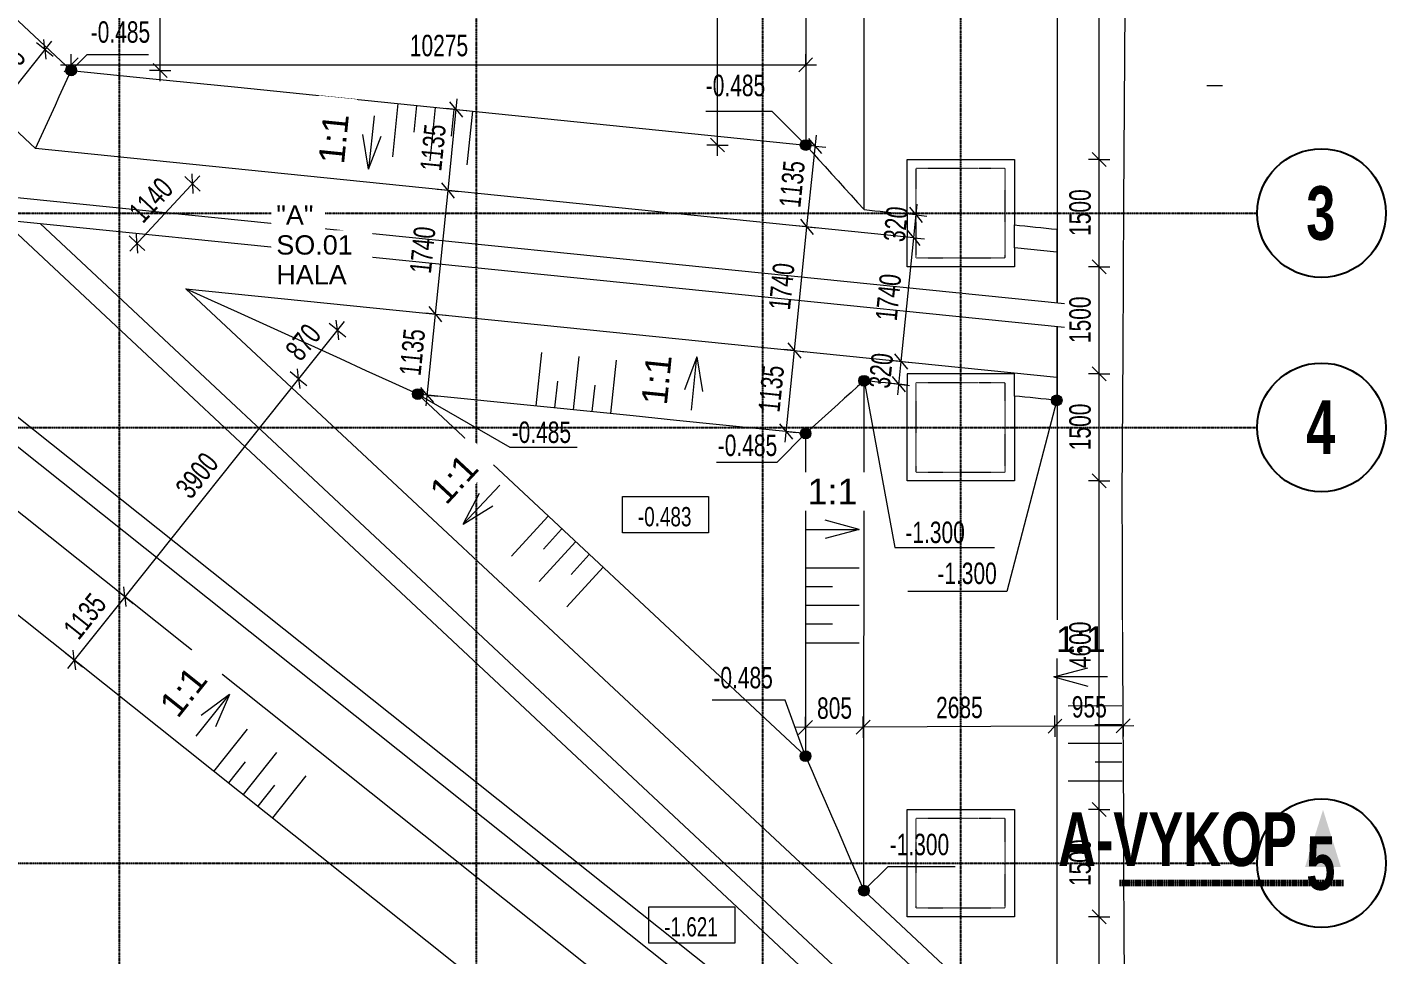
# Model space of a CAD drawing. Header units: millimetres. Extents: x 175047 to 362619, y -19363 to 158900.
# Drawn here: x 186701 to 205708, y 130516 to 143494 of the extents above; entities that cross this region are included whole.
import ezdxf

# ---------------------------------------------------------------- set-up
doc = ezdxf.new("R2010")
doc.units = ezdxf.units.MM
for name, pattern in [('1_Čerchovaná 4_0mm', [8, 4, -2, 0, -2]), ('1_Čerchovaná 6_0mm', [12, 6, -3, 0, -3]), ('3_Čárkovaná 1_0mm', [2, 1, -1])]:
    doc.linetypes.add(name, pattern=pattern)
for name, color, linetype, lineweight in [('A-ANNO-DIMS', 7, 'Continuous', 9), ('A-ANNO-DIMS-150', 7, 'Continuous', 9), ('A-ANNO-NOTE', 7, 'Continuous', 9), ('A-DETL-THIN', 7, 'Continuous', 9), ('C-TOPO', 7, 'Continuous', 9), ('G-ANNO-DIMS', 7, 'Continuous', 9), ('G-ANNO-DIMS-1', 7, 'Continuous', 25), ('G-ANNO-DIMS-2', 7, 'Continuous', 18), ('G-ANNO-SYMB', 7, 'Continuous', 9), ('G-ANNO-SYMB-1', 7, '1_Čerchovaná 4_0mm', 100), ('G-ANNO-SYMB-2', 7, 'Continuous', 18), ('G-ANNO-TEXT', 7, 'Continuous', 9), ('S-FNDN-1', 7, '3_Čárkovaná 1_0mm', 9)]:
    doc.layers.add(name, color=color, linetype=linetype, lineweight=lineweight)
for name, color, linetype, lineweight, true_color in [('S-GRID-1', 8, '1_Čerchovaná 6_0mm', 25, 0x808080), ('S-GRID-IDEN', 8, 'Continuous', 25, 0x808080), ('S-GRID-IDEN-1', 8, 'Continuous', 9, 0x808080), ('Stávající dešťová kan__Trubky-1', 115, 'Continuous', 9, 0x61a369), ('Stávající splašková kan__Trubky-1', 36, 'Continuous', 9, 0x804000)]:
    doc.layers.add(name, color=color, linetype=linetype, lineweight=lineweight, true_color=true_color)
doc.styles.add('Arial', font='arial.ttf', dxfattribs={"width": 0.7, "height": 300})
doc.styles.add('Arial_1', font='arial.ttf', dxfattribs={"height": 270})
doc.styles.add('Arial_3', font='arial.ttf', dxfattribs={"height": 360})
doc.styles.add('Arial_4', font='arial.ttf', dxfattribs={"width": 0.7, "height": 270})
doc.styles.add('Arial_B', font='arialbd.ttf', dxfattribs={"width": 0.7, "height": 750})
doc.dimstyles.new('Vnitřní_-_průhledné_1', dxfattribs={"dimscale": 304.8, "dimtxt": 306.07782, "dimasz": 0.639764, "dimexe": 0.492126, "dimexo": 0.0625, "dimgap": 0.098425, "dimtad": 1, "dimdec": 0, "dimrnd": 5, "dimzin": 0, "dimdsep": 46, "dimtxsty": 'Arial', "dimblk1": 'OBLIQUE', "dimblk2": 'OBLIQUE', "dimsah": 1, "dimcen": 0.09, "dimdle": 0.492126, "dimazin": 0, "dimtfac": 1, "dimtdec": 4, "dimtix": 1, "dimtmove": 0, "dimatfit": 3, "dimfxl": 0.492126, "dimfxlon": 1, "dimtvp": 1, "dimtolj": 1, "dimtzin": 0, "dimarcsym": 2})

# ---------------------------------------------------------------- blocks, each defined once
blk = doc.blocks.new('Osnova - 6mm-307864-VÝKOP')
at = {"layer": 'S-GRID-IDEN'}
blk.add_circle((0, 0), 6, dxfattribs=at)
blk = doc.blocks.new('VYKOP_ZNACKA_POZN - VYKOP_ZNACKA_POZN-915148-VÝKOP')
at = {"layer": 'A-ANNO-NOTE'}
for p, q in [((-3.5, 0), (-3.5, -5)), ((-1.75, 0), (-1.75, -2.5)), ((0, 0), (0, -5)), ((1.75, 0), (1.75, -2.5)), ((3.5, 0.02), (3.5, -5))]:
    blk.add_line(p, q, dxfattribs=at)
blk = doc.blocks.new('VYKOP_ZNACKA_POZN - VYKOP_ZNACKA_POZN-915153-VÝKOP')
at = {"layer": 'A-ANNO-NOTE'}
for p, q in [((-3.5, 0), (-3.5, 5)), ((0, 0), (0, 5)), ((3.5, -0.02), (3.5, 5)), ((-1.75, 0), (-1.75, 2.5)), ((1.75, 0), (1.75, 2.5))]:
    blk.add_line(p, q, dxfattribs=at)
blk = doc.blocks.new('Výškové kóty - Výšková kóta - Základová-780896-VÝKOP')
at = {"layer": 'G-ANNO-DIMS'}
for p, q in [((-0.4, 0), (-0.4, 3.4)), ((-0.4, 3.4), (7.6, 3.4)), ((7.6, 3.4), (7.6, 0)), ((7.6, 0), (-0.4, 0))]:
    blk.add_line(p, q, dxfattribs=at)
blk = doc.blocks.new('DIMBLOCK33-VÝKOP')
at = {"layer": 'A-ANNO-DIMS-150'}
for p, q in [((201698, 131048), (201548, 131048)), ((201698, 126450), (201698, 131048)), ((201698, 131048), (201848, 131048)), ((201698, 126450), (201548, 126450)), ((201698, 126450), (201848, 126450))]:
    blk.add_line(p, q, dxfattribs=at)
at = {"layer": 'A-ANNO-DIMS-150', "lineweight": 18}
for p, q in [((201698, 131048), (201601, 131145)), ((201698, 131048), (201796, 130950)), ((201698, 126450), (201601, 126548)), ((201698, 126450), (201796, 126353))]:
    blk.add_line(p, q, dxfattribs=at)
at = {"layer": 'A-ANNO-DIMS-150', "color": 0, "insert": (201279, 128429), "char_height": 300, "width": 768.49, "attachment_point": 1, "rotation": 90, "line_spacing_factor": 0.941778, "style": 'Arial'}
blk.add_mtext('4600', dxfattribs=at)
blk = doc.blocks.new('_Oblique')
at = {"color": 0, "linetype": 'ByBlock', "lineweight": -2}
blk.add_line((-0.5, -0.5), (0.5, 0.5), dxfattribs=at)
blk = doc.blocks.new('DIMBLOCK34-VÝKOP')
at = {"layer": 'A-ANNO-DIMS-150'}
for p, q in [((201698, 132548), (201548, 132548)), ((201698, 131048), (201698, 132548)), ((201698, 132548), (201848, 132548)), ((201698, 131048), (201548, 131048)), ((201698, 131048), (201848, 131048))]:
    blk.add_line(p, q, dxfattribs=at)
at = {"layer": 'A-ANNO-DIMS-150', "lineweight": 18}
for p, q in [((201698, 132548), (201601, 132645)), ((201698, 132548), (201796, 132450)), ((201698, 131048), (201601, 131145)), ((201698, 131048), (201796, 130950))]:
    blk.add_line(p, q, dxfattribs=at)
at = {"layer": 'A-ANNO-DIMS-150', "color": 0, "insert": (201279, 131478), "char_height": 300, "width": 768.49, "attachment_point": 1, "rotation": 90, "line_spacing_factor": 0.941778, "style": 'Arial'}
blk.add_mtext('1500', dxfattribs=at)
blk = doc.blocks.new('DIMBLOCK35-VÝKOP')
at = {"layer": 'A-ANNO-DIMS-150', "lineweight": 18}
for p, q in [((201698, 137145), (201601, 137243)), ((201698, 137145), (201796, 137048)), ((201698, 132548), (201601, 132645)), ((201698, 132548), (201796, 132450))]:
    blk.add_line(p, q, dxfattribs=at)
at = {"layer": 'A-ANNO-DIMS-150'}
for p, q in [((201698, 137145), (201548, 137145)), ((201698, 132548), (201698, 137145)), ((201698, 137145), (201848, 137145)), ((201698, 132548), (201548, 132548)), ((201698, 132548), (201848, 132548))]:
    blk.add_line(p, q, dxfattribs=at)
at = {"layer": 'A-ANNO-DIMS-150', "color": 0, "insert": (201279, 134526), "char_height": 300, "width": 768.49, "attachment_point": 1, "rotation": 90, "line_spacing_factor": 0.941778, "style": 'Arial'}
blk.add_mtext('4600', dxfattribs=at)
blk = doc.blocks.new('DIMBLOCK36-VÝKOP')
at = {"layer": 'A-ANNO-DIMS-150'}
for p, q in [((201698, 138645), (201548, 138645)), ((201698, 137145), (201698, 138645)), ((201698, 138645), (201848, 138645)), ((201698, 137145), (201548, 137145)), ((201698, 137145), (201848, 137145))]:
    blk.add_line(p, q, dxfattribs=at)
at = {"layer": 'A-ANNO-DIMS-150', "lineweight": 18}
for p, q in [((201698, 138645), (201601, 138743)), ((201698, 138645), (201796, 138548)), ((201698, 137145), (201601, 137243)), ((201698, 137145), (201796, 137048))]:
    blk.add_line(p, q, dxfattribs=at)
at = {"layer": 'A-ANNO-DIMS-150', "color": 0, "insert": (201279, 137575), "char_height": 300, "width": 768.49, "attachment_point": 1, "rotation": 90, "line_spacing_factor": 0.941778, "style": 'Arial'}
blk.add_mtext('1500', dxfattribs=at)
blk = doc.blocks.new('DIMBLOCK37-VÝKOP')
at = {"layer": 'A-ANNO-DIMS-150'}
for p, q in [((201698, 140143), (201548, 140143)), ((201698, 138645), (201698, 140143)), ((201698, 140143), (201848, 140143)), ((201698, 138645), (201548, 138645)), ((201698, 138645), (201848, 138645))]:
    blk.add_line(p, q, dxfattribs=at)
at = {"layer": 'A-ANNO-DIMS-150', "lineweight": 18}
for p, q in [((201698, 140143), (201601, 140240)), ((201698, 140143), (201796, 140045)), ((201698, 138645), (201601, 138743)), ((201698, 138645), (201796, 138548))]:
    blk.add_line(p, q, dxfattribs=at)
at = {"layer": 'A-ANNO-DIMS-150', "color": 0, "insert": (201279, 139074), "char_height": 300, "width": 768.49, "attachment_point": 1, "rotation": 90, "line_spacing_factor": 0.941778, "style": 'Arial'}
blk.add_mtext('1500', dxfattribs=at)
blk = doc.blocks.new('DIMBLOCK38-VÝKOP')
at = {"layer": 'A-ANNO-DIMS-150'}
for p, q in [((201698, 141643), (201548, 141643)), ((201698, 140143), (201698, 141643)), ((201698, 141643), (201848, 141643)), ((201698, 140143), (201548, 140143)), ((201698, 140143), (201848, 140143))]:
    blk.add_line(p, q, dxfattribs=at)
at = {"layer": 'A-ANNO-DIMS-150', "lineweight": 18}
for p, q in [((201698, 141643), (201601, 141740)), ((201698, 141643), (201796, 141545)), ((201698, 140143), (201601, 140240)), ((201698, 140143), (201796, 140045))]:
    blk.add_line(p, q, dxfattribs=at)
at = {"layer": 'A-ANNO-DIMS-150', "color": 0, "insert": (201279, 140573), "char_height": 300, "width": 768.49, "attachment_point": 1, "rotation": 90, "line_spacing_factor": 0.941778, "style": 'Arial'}
blk.add_mtext('1500', dxfattribs=at)
blk = doc.blocks.new('DIMBLOCK39-VÝKOP')
at = {"layer": 'A-ANNO-DIMS-150'}
for p, q in [((201698, 146240), (201548, 146240)), ((201698, 141643), (201698, 146240)), ((201698, 146240), (201848, 146240)), ((201698, 141643), (201548, 141643)), ((201698, 141643), (201848, 141643))]:
    blk.add_line(p, q, dxfattribs=at)
at = {"layer": 'A-ANNO-DIMS-150', "lineweight": 18}
for p, q in [((201698, 146240), (201601, 146338)), ((201698, 146240), (201796, 146143)), ((201698, 141643), (201601, 141740)), ((201698, 141643), (201796, 141545))]:
    blk.add_line(p, q, dxfattribs=at)
at = {"layer": 'A-ANNO-DIMS-150', "color": 0, "insert": (201279, 143621), "char_height": 300, "width": 768.49, "attachment_point": 1, "rotation": 90, "line_spacing_factor": 0.941778, "style": 'Arial'}
blk.add_mtext('4600', dxfattribs=at)
blk = doc.blocks.new('DIMBLOCK69-VÝKOP')
at = {"layer": 'A-ANNO-DIMS-150', "lineweight": 18}
for p, q in [((186948, 143183), (186932, 143320)), ((186948, 143183), (186963, 143046)), ((186222, 142272), (186206, 142409)), ((186222, 142272), (186237, 142135))]:
    blk.add_line(p, q, dxfattribs=at)
at = {"layer": 'A-ANNO-DIMS-150'}
for p, q in [((187041, 143300), (186222, 142272)), ((186948, 143183), (186830, 143276)), ((186948, 143183), (187065, 143089)), ((186222, 142272), (186105, 142366)), ((186222, 142272), (186339, 142179))]:
    blk.add_line(p, q, dxfattribs=at)
at = {"layer": 'A-ANNO-DIMS-150', "color": 0, "insert": (186057, 142738), "char_height": 300, "width": 768.49, "attachment_point": 1, "rotation": 51.4401, "line_spacing_factor": 0.941778, "style": 'Arial'}
blk.add_mtext('1165', dxfattribs=at)
blk = doc.blocks.new('DIMBLOCK72-VÝKOP')
at = {"layer": 'A-ANNO-DIMS-150', "lineweight": 18}
for p, q in [((192412, 139479), (192325, 139586)), ((192412, 139479), (192499, 139372)), ((192297, 138347), (192210, 138454)), ((192297, 138347), (192384, 138241))]:
    blk.add_line(p, q, dxfattribs=at)
at = {"layer": 'A-ANNO-DIMS-150'}
for p, q in [((192412, 139479), (192262, 139494)), ((192282, 138198), (192412, 139479)), ((192412, 139479), (192561, 139464)), ((192297, 138347), (192147, 138363)), ((192297, 138347), (192446, 138332))]:
    blk.add_line(p, q, dxfattribs=at)
at = {"layer": 'A-ANNO-DIMS-150', "color": 0, "insert": (191905, 138637), "char_height": 300, "width": 768.49, "attachment_point": 1, "rotation": 84.199, "line_spacing_factor": 0.941778, "style": 'Arial'}
blk.add_mtext('1135', dxfattribs=at)
blk = doc.blocks.new('DIMBLOCK73-VÝKOP')
at = {"layer": 'A-ANNO-DIMS-150'}
for p, q in [((192588, 141210), (192438, 141225)), ((192412, 139479), (192588, 141210)), ((192588, 141210), (192737, 141195)), ((192412, 139479), (192262, 139494)), ((192412, 139479), (192561, 139464))]:
    blk.add_line(p, q, dxfattribs=at)
at = {"layer": 'A-ANNO-DIMS-150', "lineweight": 18}
for p, q in [((192588, 141210), (192500, 141317)), ((192588, 141210), (192675, 141103)), ((192412, 139479), (192325, 139586)), ((192412, 139479), (192499, 139372))]:
    blk.add_line(p, q, dxfattribs=at)
at = {"layer": 'A-ANNO-DIMS-150', "color": 0, "insert": (192050, 140068), "char_height": 300, "width": 768.49, "attachment_point": 1, "rotation": 84.199, "line_spacing_factor": 0.941778, "style": 'Arial'}
blk.add_mtext('1740', dxfattribs=at)
blk = doc.blocks.new('DIMBLOCK74-VÝKOP')
at = {"layer": 'A-ANNO-DIMS-150'}
for p, q in [((192588, 141210), (192718, 142491)), ((192703, 142342), (192553, 142357)), ((192703, 142342), (192852, 142327)), ((192588, 141210), (192438, 141225)), ((192588, 141210), (192737, 141195))]:
    blk.add_line(p, q, dxfattribs=at)
at = {"layer": 'A-ANNO-DIMS-150', "lineweight": 18}
for p, q in [((192703, 142342), (192615, 142449)), ((192703, 142342), (192790, 142235)), ((192588, 141210), (192500, 141317)), ((192588, 141210), (192675, 141103))]:
    blk.add_line(p, q, dxfattribs=at)
at = {"layer": 'A-ANNO-DIMS-150', "color": 0, "insert": (192195, 141500), "char_height": 300, "width": 768.49, "attachment_point": 1, "rotation": 84.199, "line_spacing_factor": 0.941778, "style": 'Arial'}
blk.add_mtext('1135', dxfattribs=at)
blk = doc.blocks.new('DIMBLOCK75-VÝKOP')
at = {"layer": 'A-ANNO-DIMS-150'}
for p, q in [((197435, 138969), (197285, 138984)), ((197304, 137688), (197435, 138969)), ((197435, 138969), (197584, 138954)), ((197320, 137837), (197170, 137852)), ((197320, 137837), (197469, 137822))]:
    blk.add_line(p, q, dxfattribs=at)
at = {"layer": 'A-ANNO-DIMS-150', "lineweight": 18}
for p, q in [((197435, 138969), (197347, 139076)), ((197435, 138969), (197522, 138862)), ((197320, 137837), (197232, 137944)), ((197320, 137837), (197407, 137730))]:
    blk.add_line(p, q, dxfattribs=at)
at = {"layer": 'A-ANNO-DIMS-150', "color": 0, "insert": (196927, 138127), "char_height": 300, "width": 768.49, "attachment_point": 1, "rotation": 84.199, "line_spacing_factor": 0.941778, "style": 'Arial'}
blk.add_mtext('1135', dxfattribs=at)
blk = doc.blocks.new('DIMBLOCK76-VÝKOP')
at = {"layer": 'A-ANNO-DIMS-150'}
for p, q in [((197435, 138969), (197610, 140700)), ((197610, 140700), (197461, 140715)), ((197610, 140700), (197760, 140685)), ((197435, 138969), (197285, 138984)), ((197435, 138969), (197584, 138954))]:
    blk.add_line(p, q, dxfattribs=at)
at = {"layer": 'A-ANNO-DIMS-150', "lineweight": 18}
for p, q in [((197610, 140700), (197523, 140807)), ((197610, 140700), (197698, 140593)), ((197435, 138969), (197347, 139076)), ((197435, 138969), (197522, 138862))]:
    blk.add_line(p, q, dxfattribs=at)
at = {"layer": 'A-ANNO-DIMS-150', "color": 0, "insert": (197073, 139558), "char_height": 300, "width": 768.49, "attachment_point": 1, "rotation": 84.199, "line_spacing_factor": 0.941778, "style": 'Arial'}
blk.add_mtext('1740', dxfattribs=at)
blk = doc.blocks.new('DIMBLOCK77-VÝKOP')
at = {"layer": 'A-ANNO-DIMS-150'}
for p, q in [((197725, 141831), (197576, 141847)), ((197610, 140700), (197741, 141981)), ((197725, 141831), (197875, 141816)), ((197610, 140700), (197461, 140715)), ((197610, 140700), (197760, 140685))]:
    blk.add_line(p, q, dxfattribs=at)
at = {"layer": 'A-ANNO-DIMS-150', "lineweight": 18}
for p, q in [((197725, 141831), (197638, 141938)), ((197725, 141831), (197812, 141725)), ((197610, 140700), (197523, 140807)), ((197610, 140700), (197698, 140593))]:
    blk.add_line(p, q, dxfattribs=at)
at = {"layer": 'A-ANNO-DIMS-150', "color": 0, "insert": (197218, 140989), "char_height": 300, "width": 768.49, "attachment_point": 1, "rotation": 84.199, "line_spacing_factor": 0.941778, "style": 'Arial'}
blk.add_mtext('1135', dxfattribs=at)
blk = doc.blocks.new('DIMBLOCK78-VÝKOP')
at = {"layer": 'A-ANNO-DIMS-150'}
for p, q in [((198927, 138817), (198778, 138832)), ((198880, 138349), (198927, 138817)), ((198927, 138817), (199077, 138802)), ((198895, 138498), (198746, 138513)), ((198895, 138498), (199044, 138483))]:
    blk.add_line(p, q, dxfattribs=at)
at = {"layer": 'A-ANNO-DIMS-150', "lineweight": 18}
for p, q in [((198927, 138817), (198840, 138924)), ((198927, 138817), (199014, 138710)), ((198895, 138498), (198808, 138605)), ((198895, 138498), (198982, 138391))]:
    blk.add_line(p, q, dxfattribs=at)
at = {"layer": 'A-ANNO-DIMS-150', "color": 0, "insert": (198469, 138461), "char_height": 300, "width": 576.37, "attachment_point": 1, "rotation": 84.199, "line_spacing_factor": 0.941778, "style": 'Arial'}
blk.add_mtext('320', dxfattribs=at)
blk = doc.blocks.new('DIMBLOCK79-VÝKOP')
at = {"layer": 'A-ANNO-DIMS-150', "lineweight": 18}
for p, q in [((199103, 140548), (199016, 140655)), ((199103, 140548), (199190, 140441)), ((198927, 138817), (198840, 138924)), ((198927, 138817), (199014, 138710))]:
    blk.add_line(p, q, dxfattribs=at)
at = {"layer": 'A-ANNO-DIMS-150'}
for p, q in [((198927, 138817), (199103, 140548)), ((199103, 140548), (198954, 140563)), ((199103, 140548), (199252, 140533)), ((198927, 138817), (198778, 138832)), ((198927, 138817), (199077, 138802))]:
    blk.add_line(p, q, dxfattribs=at)
at = {"layer": 'A-ANNO-DIMS-150', "color": 0, "insert": (198566, 139406), "char_height": 300, "width": 768.49, "attachment_point": 1, "rotation": 84.199, "line_spacing_factor": 0.941778, "style": 'Arial'}
blk.add_mtext('1740', dxfattribs=at)
blk = doc.blocks.new('DIMBLOCK80-VÝKOP')
at = {"layer": 'A-ANNO-DIMS-150'}
for p, q in [((199136, 140867), (198986, 140883)), ((199103, 140548), (199151, 141017)), ((199136, 140867), (199285, 140852)), ((199103, 140548), (198954, 140563)), ((199103, 140548), (199252, 140533))]:
    blk.add_line(p, q, dxfattribs=at)
at = {"layer": 'A-ANNO-DIMS-150', "lineweight": 18}
for p, q in [((199136, 140867), (199048, 140974)), ((199136, 140867), (199223, 140761)), ((199103, 140548), (199016, 140655)), ((199103, 140548), (199190, 140441))]:
    blk.add_line(p, q, dxfattribs=at)
at = {"layer": 'A-ANNO-DIMS-150', "color": 0, "insert": (198678, 140511), "char_height": 300, "width": 576.37, "attachment_point": 1, "rotation": 84.199, "line_spacing_factor": 0.941778, "style": 'Arial'}
blk.add_mtext('320', dxfattribs=at)
blk = doc.blocks.new('DIMBLOCK81-VÝKOP')
at = {"layer": 'A-ANNO-DIMS-150'}
for p, q in [((188135, 140362), (189116, 141413)), ((189014, 141304), (188904, 141406)), ((189014, 141304), (189123, 141201)), ((188237, 140472), (188127, 140574)), ((188237, 140472), (188347, 140370))]:
    blk.add_line(p, q, dxfattribs=at)
at = {"layer": 'A-ANNO-DIMS-150', "lineweight": 18}
for p, q in [((189014, 141304), (189009, 141441)), ((189014, 141304), (189018, 141166)), ((188237, 140472), (188232, 140610)), ((188237, 140472), (188242, 140334))]:
    blk.add_line(p, q, dxfattribs=at)
at = {"layer": 'A-ANNO-DIMS-150', "color": 0, "insert": (188100, 140940), "char_height": 300, "width": 768.49, "attachment_point": 1, "rotation": 46.9598, "line_spacing_factor": 0.941778, "style": 'Arial'}
blk.add_mtext('1140', dxfattribs=at)
blk = doc.blocks.new('DIMBLOCK82-VÝKOP')
at = {"layer": 'A-ANNO-DIMS-150'}
for p, q in [((191134, 139374), (190498, 138576)), ((191041, 139257), (190924, 139350)), ((191041, 139257), (191158, 139163)), ((190498, 138576), (190381, 138670)), ((190498, 138576), (190615, 138483))]:
    blk.add_line(p, q, dxfattribs=at)
at = {"layer": 'A-ANNO-DIMS-150', "lineweight": 18}
for p, q in [((191041, 139257), (191025, 139394)), ((191041, 139257), (191056, 139120)), ((190498, 138576), (190483, 138713)), ((190498, 138576), (190514, 138439))]:
    blk.add_line(p, q, dxfattribs=at)
at = {"layer": 'A-ANNO-DIMS-150', "color": 0, "insert": (190292, 138990), "char_height": 300, "width": 576.37, "attachment_point": 1, "rotation": 51.4401, "line_spacing_factor": 0.941778, "style": 'Arial'}
blk.add_mtext('870', dxfattribs=at)
blk = doc.blocks.new('DIMBLOCK83-VÝKOP')
at = {"layer": 'A-ANNO-DIMS-150'}
for p, q in [((190498, 138576), (188067, 135526)), ((190498, 138576), (190381, 138670)), ((190498, 138576), (190615, 138483)), ((188067, 135526), (187949, 135619)), ((188067, 135526), (188184, 135432))]:
    blk.add_line(p, q, dxfattribs=at)
at = {"layer": 'A-ANNO-DIMS-150', "lineweight": 18}
for p, q in [((190498, 138576), (190483, 138713)), ((190498, 138576), (190514, 138439)), ((188067, 135526), (188051, 135663)), ((188067, 135526), (188082, 135389))]:
    blk.add_line(p, q, dxfattribs=at)
at = {"layer": 'A-ANNO-DIMS-150', "color": 0, "insert": (188755, 137062), "char_height": 300, "width": 768.49, "attachment_point": 1, "rotation": 51.4401, "line_spacing_factor": 0.941778, "style": 'Arial'}
blk.add_mtext('3900', dxfattribs=at)
blk = doc.blocks.new('DIMBLOCK84-VÝKOP')
at = {"layer": 'A-ANNO-DIMS-150'}
for p, q in [((188067, 135526), (187266, 134521)), ((188067, 135526), (187949, 135619)), ((188067, 135526), (188184, 135432)), ((187360, 134639), (187242, 134732)), ((187360, 134639), (187477, 134545))]:
    blk.add_line(p, q, dxfattribs=at)
at = {"layer": 'A-ANNO-DIMS-150', "lineweight": 18}
for p, q in [((188067, 135526), (188051, 135663)), ((188067, 135526), (188082, 135389)), ((187360, 134639), (187344, 134776)), ((187360, 134639), (187375, 134502))]:
    blk.add_line(p, q, dxfattribs=at)
at = {"layer": 'A-ANNO-DIMS-150', "color": 0, "insert": (187186, 135093), "char_height": 300, "width": 768.49, "attachment_point": 1, "rotation": 51.4401, "line_spacing_factor": 0.941778, "style": 'Arial'}
blk.add_mtext('1135', dxfattribs=at)
blk = doc.blocks.new('DIMBLOCK100-VÝKOP')
at = {"layer": 'A-ANNO-DIMS-150'}
for p, q in [((201079, 133714), (201078, 133864)), ((202034, 133719), (202033, 133869)), ((202184, 133720), (201079, 133714)), ((201079, 133714), (201079, 133564)), ((202034, 133719), (202035, 133569))]:
    blk.add_line(p, q, dxfattribs=at)
at = {"layer": 'A-ANNO-DIMS-150', "lineweight": 18}
for p, q in [((201079, 133714), (201176, 133812)), ((202034, 133719), (202131, 133817)), ((201079, 133714), (200982, 133616)), ((202034, 133719), (201937, 133621))]:
    blk.add_line(p, q, dxfattribs=at)
at = {"layer": 'A-ANNO-DIMS-150', "color": 0, "insert": (201314, 134135), "char_height": 300, "width": 576.37, "attachment_point": 1, "rotation": 0.2912, "line_spacing_factor": 0.941778, "style": 'Arial'}
blk.add_mtext('955', dxfattribs=at)
blk = doc.blocks.new('DIMBLOCK101-VÝKOP')
at = {"layer": 'A-ANNO-DIMS-150'}
for p, q in [((198395, 133701), (198395, 133851)), ((201079, 133714), (201078, 133864)), ((201079, 133714), (198395, 133701)), ((198395, 133701), (198396, 133551)), ((201079, 133714), (201079, 133564))]:
    blk.add_line(p, q, dxfattribs=at)
at = {"layer": 'A-ANNO-DIMS-150', "lineweight": 18}
for p, q in [((201079, 133714), (201176, 133812)), ((198395, 133701), (198298, 133603)), ((198395, 133701), (198492, 133799)), ((201079, 133714), (200982, 133616))]:
    blk.add_line(p, q, dxfattribs=at)
at = {"layer": 'A-ANNO-DIMS-150', "color": 0, "insert": (199415, 134125), "char_height": 300, "width": 768.49, "attachment_point": 1, "rotation": 0.2912, "line_spacing_factor": 0.941778, "style": 'Arial'}
blk.add_mtext('2685', dxfattribs=at)
blk = doc.blocks.new('DIMBLOCK102-VÝKOP')
at = {"layer": 'A-ANNO-DIMS-150'}
for p, q in [((197588, 133697), (197587, 133847)), ((198395, 133701), (198395, 133851)), ((198395, 133701), (197438, 133696)), ((197588, 133697), (197589, 133547)), ((198395, 133701), (198396, 133551))]:
    blk.add_line(p, q, dxfattribs=at)
at = {"layer": 'A-ANNO-DIMS-150', "lineweight": 18}
for p, q in [((197588, 133697), (197491, 133599)), ((197588, 133697), (197685, 133795)), ((198395, 133701), (198298, 133603)), ((198395, 133701), (198492, 133799))]:
    blk.add_line(p, q, dxfattribs=at)
at = {"layer": 'A-ANNO-DIMS-150', "color": 0, "insert": (197750, 134117), "char_height": 300, "width": 576.37, "attachment_point": 1, "rotation": 0.2912, "line_spacing_factor": 0.941778, "style": 'Arial'}
blk.add_mtext('805', dxfattribs=at)
blk = doc.blocks.new('DIMBLOCK106-VÝKOP')
at = {"layer": 'A-ANNO-DIMS-150', "lineweight": 18}
for p, q in [((196358, 150673), (196261, 150771)), ((196358, 150673), (196456, 150576)), ((196358, 141845), (196261, 141943)), ((196358, 141845), (196456, 141748))]:
    blk.add_line(p, q, dxfattribs=at)
at = {"layer": 'A-ANNO-DIMS-150'}
for p, q in [((196358, 141695), (196358, 150823)), ((196358, 150673), (196208, 150673)), ((196358, 150673), (196508, 150673)), ((196358, 141845), (196208, 141845)), ((196358, 141845), (196508, 141845))]:
    blk.add_line(p, q, dxfattribs=at)
at = {"layer": 'A-ANNO-DIMS-150', "color": 0, "insert": (195939, 145939), "char_height": 300, "width": 768.49, "attachment_point": 1, "rotation": 90, "line_spacing_factor": 0.941778, "style": 'Arial'}
blk.add_mtext('8830', dxfattribs=at)
blk = doc.blocks.new('DIMBLOCK107-VÝKOP')
at = {"layer": 'A-ANNO-DIMS-150', "lineweight": 18}
for p, q in [((188562, 150673), (188465, 150771)), ((188562, 150673), (188660, 150576)), ((188562, 142889), (188465, 142986)), ((188562, 142889), (188660, 142791))]:
    blk.add_line(p, q, dxfattribs=at)
at = {"layer": 'A-ANNO-DIMS-150'}
for p, q in [((188562, 142739), (188562, 150823)), ((188562, 150673), (188412, 150673)), ((188562, 150673), (188712, 150673)), ((188562, 142889), (188412, 142889)), ((188562, 142889), (188712, 142889))]:
    blk.add_line(p, q, dxfattribs=at)
at = {"layer": 'A-ANNO-DIMS-150', "color": 0, "insert": (188143, 146461), "char_height": 300, "width": 768.49, "attachment_point": 1, "rotation": 90, "line_spacing_factor": 0.941778, "style": 'Arial'}
blk.add_mtext('7785', dxfattribs=at)
blk = doc.blocks.new('DIMBLOCK111-VÝKOP')
at = {"layer": 'A-ANNO-DIMS-150'}
for p, q in [((187166, 142968), (197742, 142966)), ((187316, 142968), (187316, 143118)), ((187316, 142968), (187316, 142818)), ((197592, 142966), (197592, 143116)), ((197592, 142966), (197592, 142816))]:
    blk.add_line(p, q, dxfattribs=at)
at = {"layer": 'A-ANNO-DIMS-150', "lineweight": 18}
for p, q in [((187316, 142968), (187219, 142870)), ((187316, 142968), (187414, 143065)), ((197592, 142966), (197494, 142869)), ((197592, 142966), (197689, 143064))]:
    blk.add_line(p, q, dxfattribs=at)
at = {"layer": 'A-ANNO-DIMS-150', "color": 0, "insert": (192054, 143387), "char_height": 300, "width": 960.61, "attachment_point": 1, "rotation": 359.9917, "line_spacing_factor": 0.941778, "style": 'Arial'}
blk.add_mtext('10275', dxfattribs=at)
blk = doc.blocks.new('Řez - Velká značka-308779-VÝKOP')
at = {"layer": 'G-ANNO-SYMB'}
blk.add_hatch(color=256, dxfattribs=at).paths.add_polyline_path([(3.58, 1.5), (0.25, 1.5), (1.91, 6.82)])

msp = doc.modelspace()

# ---------------------------------------------------------------- hatches: boundary and pattern name
at = {"layer": 'G-ANNO-DIMS-2'}
h = msp.add_hatch(color=256, dxfattribs=at)
edge = h.paths.add_edge_path()
edge.add_arc((187316, 142889), 75, 0, 360)
h = msp.add_hatch(color=256, dxfattribs=at)
edge = h.paths.add_edge_path()
edge.add_arc((197591.5, 141845), 75, 0, 360)
h = msp.add_hatch(color=256, dxfattribs=at)
edge = h.paths.add_edge_path()
edge.add_arc((198408.1, 138547.4), 75, 0, 360)
h = msp.add_hatch(color=256, dxfattribs=at)
edge = h.paths.add_edge_path()
edge.add_arc((192165, 138360.8), 75, 0, 360)
h = msp.add_hatch(color=256, dxfattribs=at)
edge = h.paths.add_edge_path()
edge.add_arc((201103.3, 138273.5), 75, 0, 360)
h = msp.add_hatch(color=256, dxfattribs=at)
edge = h.paths.add_edge_path()
edge.add_arc((197591, 137809.6), 75, 0, 360)
h = msp.add_hatch(color=256, dxfattribs=at)
edge = h.paths.add_edge_path()
edge.add_arc((197590.3, 133294.6), 75, 0, 360)
h = msp.add_hatch(color=256, dxfattribs=at)
edge = h.paths.add_edge_path()
edge.add_arc((198407, 131414.1), 75, 0, 360)

# ---------------------------------------------------------------- linework, layer by layer
at = {"layer": 'A-DETL-THIN'}
msp.add_line((203203.3, 142678.2), (203423.3, 142678.2), dxfattribs=at)
at = {"layer": 'C-TOPO'}
for p, q in [((201110.5, 154411.8), (201108.2, 139632.2)), ((198408.4, 140941.2), (198410, 151490.4)), ((183386.1, 146558.8), (187316, 142889)), ((181968.2, 146325.9), (186818.8, 141796.2)), ((199010.7, 140557.6), (186818.8, 141796.2)), ((199010.7, 140880.1), (199010.7, 141642.9)), ((199010.7, 141642.9), (200510.7, 141642.9)), ((200510.7, 141642.9), (200510.7, 140727.7)), ((201103.8, 140667.4), (201103.6, 139632.7)), ((199010.7, 140142.9), (199010.7, 140557.6)), ((199451.6, 126450.4), (181968.2, 140387.2)), ((200510.7, 140405.2), (200510.7, 140142.9)), ((201103.8, 140344.9), (200510.7, 140405.2)), ((200510.7, 140142.9), (199010.7, 140142.9)), ((188920.4, 139833.7), (201102.3, 128457.9)), ((188920.4, 139833.7), (201103.4, 138596)), ((201103.5, 139307.2), (201103.3, 138273.5)), ((201108.2, 139306.7), (201106.4, 127424.9)), ((198407, 131414.1), (198408.1, 138547.4)), ((199010.7, 137145.4), (199010.7, 138486.1)), ((192165, 138360.8), (197590.3, 133294.6)), ((200510.7, 138333.7), (200510.7, 137145.4)), ((195540.4, 128117.4), (183384.8, 137807.1)), ((200510.7, 137145.4), (199010.7, 137145.4)), ((199010.7, 131047.9), (199010.7, 132547.9)), ((199010.7, 132547.9), (200510.7, 132547.9)), ((200510.7, 132547.9), (200510.7, 131047.9)), ((198407, 131414.1), (201103.1, 128896.4)), ((200510.7, 131047.9), (199010.7, 131047.9))]:
    msp.add_line(p, q, dxfattribs=at)
at = {"layer": 'C-TOPO', "flags": 128}
for points in [[(202017.7, 136917.1), (202031.2, 138973.2), (202044.8, 141029.3), (202058.3, 143085.4), (202071.9, 145141.5), (202085.4, 147197.5), (202099, 149253.6), (202112.5, 151309.7), (202126, 153365.8), (202139.6, 155421.9)], [(197592.8, 150673.4), (197592.5, 148466.3), (197592.2, 146259.2), (197591.9, 144052.1), (197591.5, 141845)], [(186818.8, 141796.2), (186874.1, 141917.6), (186929.3, 142039), (186984.6, 142160.5), (187039.8, 142281.9), (187095.1, 142403.3), (187150.3, 142524.7), (187205.5, 142646.1), (187260.8, 142767.5), (187316, 142889)], [(187316, 142889), (188457.7, 142773), (189599.5, 142657), (190741.2, 142541), (191882.9, 142425), (193024.6, 142309), (194166.4, 142193), (195308.1, 142077), (196449.8, 141961), (197591.5, 141845)], [(197591.5, 141845), (197682.3, 141744.6), (197773.1, 141644.2), (197863.8, 141543.8), (197954.6, 141443.3), (198045.4, 141342.9), (198136.1, 141242.5), (198226.9, 141142.1), (198317.7, 141041.7), (198408.4, 140941.2)], [(198408.4, 140941.2), (198483.7, 140933.6), (198559, 140925.9), (198634.3, 140918.3), (198709.6, 140910.7), (198784.8, 140903), (198860.1, 140895.4), (198935.4, 140887.7), (199010.7, 140880.1)], [(199010.7, 140880.1), (199010.7, 140826.3), (199010.7, 140772.6), (199010.7, 140718.8), (199010.7, 140665.1), (199010.7, 140611.3), (199010.7, 140557.6)], [(200510.7, 140727.7), (200584.8, 140720.1), (200659, 140712.6), (200733.1, 140705.1), (200807.3, 140697.5), (200881.4, 140690), (200955.5, 140682.5), (201029.7, 140674.9), (201103.8, 140667.4)], [(200510.7, 140405.2), (200510.7, 140458.9), (200510.7, 140512.7), (200510.7, 140566.4), (200510.7, 140620.2), (200510.7, 140673.9), (200510.7, 140727.7)], [(192165, 138360.8), (191804.5, 138524.5), (191444, 138688.2), (191083.5, 138851.8), (190722.9, 139015.5), (190362.4, 139179.1), (190001.9, 139342.8), (189641.4, 139506.4), (189280.9, 139670.1), (188920.4, 139833.7)], [(199010.7, 138645.4), (199010.7, 138592.3), (199010.7, 138539.2), (199010.7, 138486.1)], [(200510.7, 138645.4), (200344, 138645.4), (200177.4, 138645.4), (200010.7, 138645.4), (199844, 138645.4), (199677.4, 138645.4), (199510.7, 138645.4), (199344, 138645.4), (199177.4, 138645.4), (199010.7, 138645.4)], [(200510.7, 138333.7), (200510.7, 138385.7), (200510.7, 138437.6), (200510.7, 138489.6), (200510.7, 138541.5), (200510.7, 138593.5), (200510.7, 138645.4)], [(198408.1, 138547.4), (198317.3, 138465.4), (198226.5, 138383.4), (198135.7, 138301.4), (198044.9, 138219.5), (197954.1, 138137.5), (197863.3, 138055.5), (197772.5, 137973.5), (197681.7, 137891.6), (197591, 137809.6)], [(199010.7, 138486.1), (198935.4, 138493.8), (198860, 138501.4), (198784.7, 138509.1), (198709.4, 138516.8), (198634, 138524.4), (198558.7, 138532.1), (198483.4, 138539.7), (198408.1, 138547.4)], [(197591, 137809.6), (196988.1, 137870.9), (196385.2, 137932.1), (195782.3, 137993.3), (195179.4, 138054.6), (194576.5, 138115.8), (193973.7, 138177.1), (193370.8, 138238.3), (192767.9, 138299.6), (192165, 138360.8)], [(201103.3, 138273.5), (201029.2, 138281.1), (200955.1, 138288.6), (200881.1, 138296.1), (200807, 138303.6), (200732.9, 138311.2), (200658.8, 138318.7), (200584.8, 138326.2), (200510.7, 138333.7)], [(197591, 137809.6), (197590.7, 136304.6), (197590.5, 134799.6), (197590.3, 133294.6)], [(202052.1, 130141.9), (202048.3, 130894.7), (202044.5, 131647.5), (202040.6, 132400.3), (202036.8, 133153.1), (202033, 133905.9), (202029.2, 134658.7), (202025.3, 135411.5), (202021.5, 136164.3), (202017.7, 136917.1)], [(197590.3, 133294.6), (197681, 133085.6), (197771.8, 132876.7), (197862.5, 132667.7), (197953.3, 132458.8), (198044, 132249.9), (198134.8, 132040.9), (198225.5, 131832), (198316.2, 131623), (198407, 131414.1)]]:
    msp.add_lwpolyline(points, dxfattribs=at)
at = {"layer": 'G-ANNO-DIMS'}
for p, q in [((187316, 142889), (187540.9, 143113.8)), ((187540.9, 143113.8), (188397.5, 143113.8)), ((191552.7, 142254), (191476.9, 141507.9)), ((197121.2, 142315.4), (196193.4, 142315.4)), ((197591.5, 141845), (197121.2, 142315.4)), ((191476.9, 141507.9), (191652, 141968.8)), ((195993.5, 138135.4), (196069.3, 138881.5)), ((196069.3, 138881.5), (196148.1, 138394.8)), ((201103.3, 138273.5), (200406.2, 135599.9)), ((197591, 137809.6), (197186, 137404.7)), ((193454.4, 137616.4), (194393.1, 137616.4)), ((197186, 137404.7), (196345.9, 137404.7)), ((198340.8, 136468.3), (197864.5, 136596)), ((198340.8, 136468.3), (197864.5, 136596)), ((197590.8, 136468.4), (198340.8, 136468.3)), ((197590.8, 136468.4), (198340.8, 136468.3)), ((198340.8, 136468.3), (197864.5, 136340.8)), ((198340.8, 136468.3), (197864.5, 136340.8)), ((198840.9, 136212.7), (200233.9, 136212.7)), ((200406.2, 135599.9), (199020.2, 135599.9)), ((201064.3, 134403.2), (201540.6, 134530.8)), ((201064.3, 134403.2), (201540.5, 134275.5)), ((201814.3, 134403.1), (201064.3, 134403.2)), ((197307, 134079.9), (196284.9, 134079.9)), ((197590.3, 133294.6), (197307, 134079.9)), ((198407, 131414.1), (198745, 131752.1)), ((198745, 131752.1), (199682.5, 131752.1))]:
    msp.add_line(p, q, dxfattribs=at)
at = {"layer": 'G-ANNO-DIMS-2'}
for centre in [(187316, 142889), (197591.5, 141845), (198408.1, 138547.4), (192165, 138360.8), (201103.3, 138273.5), (197591, 137809.6), (197590.3, 133294.6), (198407, 131414.1)]:
    msp.add_circle(centre, 75, dxfattribs=at)
at = {"layer": 'G-ANNO-SYMB-1'}
msp.add_line((201983.5, 131521.9), (205115.7, 131521.9), dxfattribs=at)
at = {"layer": 'S-FNDN-1'}
for p, q in [((199133.2, 141517.9), (199133.2, 140267.9)), ((199508.2, 141517.9), (199133.2, 141517.9)), ((200008.2, 141517.9), (199508.2, 141517.9)), ((200383.2, 141517.9), (200008.2, 141517.9)), ((200383.2, 140267.9), (200383.2, 141517.9)), ((199133.2, 140267.9), (199508.2, 140267.9)), ((199508.2, 140267.9), (200008.2, 140267.9)), ((200008.2, 140267.9), (200383.2, 140267.9)), ((199133.2, 138520.4), (199133.2, 137270.4)), ((199508.2, 138520.4), (199133.2, 138520.4)), ((200008.2, 138520.4), (199508.2, 138520.4)), ((200383.2, 138520.4), (200008.2, 138520.4)), ((200383.2, 137270.4), (200383.2, 138520.4)), ((199133.2, 137270.4), (199508.2, 137270.4)), ((199508.2, 137270.4), (200008.2, 137270.4)), ((200008.2, 137270.4), (200383.2, 137270.4)), ((199133.2, 132422.9), (199133.2, 131172.9)), ((199508.2, 132422.9), (199133.2, 132422.9)), ((200008.2, 132422.9), (199508.2, 132422.9)), ((200383.2, 132422.9), (200008.2, 132422.9)), ((200383.2, 131172.9), (200383.2, 132422.9)), ((199133.2, 131172.9), (199508.2, 131172.9)), ((199508.2, 131172.9), (200008.2, 131172.9)), ((200008.2, 131172.9), (200383.2, 131172.9))]:
    msp.add_line(p, q, dxfattribs=at)
at = {"layer": 'S-GRID-1'}
for p, q in [((187988.2, 156616.1), (187988.2, 122358.6)), ((192988.2, 122358.6), (192988.2, 156616.1)), ((196988.2, 156616.1), (196988.2, 122358.6)), ((199758.2, 156616.1), (199758.2, 122358.6)), ((177113.8, 140892.9), (203907.7, 140892.9)), ((177170.3, 137895.4), (203907.7, 137895.4)), ((177170.3, 131797.9), (203907.7, 131797.9))]:
    msp.add_line(p, q, dxfattribs=at)
at = {"layer": 'Stávající dešťová kan__Trubky-1'}
for p, q in [((201210.4, 139621.9), (182122, 141557.5)), ((181843.2, 141384.4), (201208.3, 125966.3)), ((182590.5, 141184.5), (201210.4, 139296.4)), ((201208.4, 126380.2), (182596.3, 141198.7))]:
    msp.add_line(p, q, dxfattribs=at)
at = {"layer": 'Stávající splašková kan__Trubky-1'}
for p, q in [((186349.5, 140803.3), (201108.5, 126998.3)), ((201108.6, 127441.7), (186881.2, 140749.4))]:
    msp.add_line(p, q, dxfattribs=at)

# ---------------------------------------------------------------- block references
at = {"layer": 'A-ANNO-NOTE'}
for name, p, xscale, yscale, zscale, rotation in [('VYKOP_ZNACKA_POZN - VYKOP_ZNACKA_POZN-915148-VÝKOP', (192409.9, 142369.1), 150, 150, 150, 354.0028796067183), ('VYKOP_ZNACKA_POZN - VYKOP_ZNACKA_POZN-915148-VÝKOP', (194344.3, 138142.3), 150, 150, 150, 174.0028796067269), ('VYKOP_ZNACKA_POZN - VYKOP_ZNACKA_POZN-915153-VÝKOP', (194370.5, 136292.3), 150, 150, 150, 137.4545171694701), ('VYKOP_ZNACKA_POZN - VYKOP_ZNACKA_POZN-915148-VÝKOP', (197590.6, 135407.2), 150, 150, 150, 90.00000000000058), ('VYKOP_ZNACKA_POZN - VYKOP_ZNACKA_POZN-915148-VÝKOP', (202014.7, 133472.6), 150.0000000000001, 150.0000000000001, 150.0000000000001, 270.1456095788393), ('VYKOP_ZNACKA_POZN - VYKOP_ZNACKA_POZN-915148-VÝKOP', (189727.5, 132758.8), 150, 150, 150, 141.6378764085464)]:
    msp.add_blockref(name, p, dxfattribs=dict(at, xscale=xscale, yscale=yscale, zscale=zscale, rotation=rotation))
at = {"layer": 'G-ANNO-DIMS', "xscale": 149.9999999999999, "yscale": 149.9999999999999, "zscale": 149.9999999999999}
for p in [(195090.5, 136417.9), (195458.7, 130679.7)]:
    msp.add_blockref('Výškové kóty - Výšková kóta - Základová-780896-VÝKOP', p, dxfattribs=at)
at = {"layer": 'G-ANNO-SYMB', "extrusion": (0, 0, -1), "xscale": 149.9999999999999, "yscale": 149.9999999999999, "zscale": 149.9999999999999}
msp.add_blockref('Řez - Velká značka-308779-VÝKOP', (-205115.7, 131521.9), dxfattribs=at)
at = {"layer": 'S-GRID-IDEN', "xscale": 149.9999999999999, "yscale": 149.9999999999999, "zscale": 149.9999999999999, "rotation": 269.9999999999995}
for p in [(204807.7, 140892.9), (204807.7, 137895.4), (204807.7, 131797.9)]:
    msp.add_blockref('Osnova - 6mm-307864-VÝKOP', p, dxfattribs=at)

# ---------------------------------------------------------------- texts
at = {"layer": 'G-ANNO-DIMS', "char_height": 300, "width": 987.978, "attachment_point": 1, "line_spacing_factor": 0.941778, "style": 'Arial'}
for s, insert in [('-0.485', (187589.2, 143576.1)), ('-0.485', (196193.6, 142828.5)), ('-0.485', (193478, 137977.1)), ('-0.485', (196361.4, 137794.1)), ('-1.300', (198986.4, 136576.5)), ('-1.300', (199433.1, 136003.5)), ('-0.485', (196300.4, 134544.5)), ('-1.300', (198767.4, 132209.7))]:
    msp.add_mtext(s, dxfattribs=dict(at, insert=insert))
at = {"layer": 'G-ANNO-DIMS-1', "char_height": 270, "width": 889.168, "attachment_point": 1, "line_spacing_factor": 0.941778, "style": 'Arial_4'}
for s, insert in [('-0.483', (195245, 136781.1)), ('-1.621', (195613.2, 131043))]:
    msp.add_mtext(s, dxfattribs=dict(at, insert=insert))
at = {"layer": 'G-ANNO-SYMB-2', "insert": (201121.7, 132508.6), "char_height": 750, "width": 4057.34, "attachment_point": 1, "style": 'Arial_B'}
msp.add_mtext('A-VYKOP', dxfattribs=at)
at = {"layer": 'S-GRID-IDEN-1', "char_height": 750, "width": 505.063, "attachment_point": 1, "style": 'Arial_B'}
for s, insert in [('\\fArial|b1|i0|c238|p34|;\\W.7;3', (204594.3, 141269.6)), ('\\fArial|b1|i0|c238|p34|;\\W.7;4', (204594.3, 138272.1)), ('\\fArial|b1|i0|c238|p34|;\\W.7;5', (204594.3, 132174.6))]:
    msp.add_mtext(s, dxfattribs=dict(at, insert=insert))

# ---------------------------------------------------------------- dimensions: what is measured, and where the dimension line sits
at = {"layer": 'A-ANNO-DIMS'}
for base, p1, p2, angle, override, picture, middle in [((188562.3, 150673.4), (188412.3, 142889), (188412.3, 150673.4), 90, {"dimpost": '<>', "dimfxl": 7784.435652}, 'DIMBLOCK107-VÝKOP', (188379.1, 146781.2)), ((196358.4, 150673.4), (196508.4, 141845), (196208.4, 150673.4), 90, {"dimpost": '<>', "dimfxl": 8833.474379}, 'DIMBLOCK106-VÝKOP', (196175.1, 146259.2)), ((201698.0587014, 146240.3916405), (201548.0587014, 141642.8916405), (201548.0587014, 146240.3916405), 90, {"dimpost": '<>', "dimfxl": 4597.5}, 'DIMBLOCK39-VÝKOP', (201514.8868041, 143941.6416405)), ((186221.9, 142272.1), (187065, 143089.1), (186339.2, 142178.6), 51.44014, {"dimpost": '<>', "dimfxl": 1164.396385}, 'DIMBLOCK69-VÝKOP', (186441.5, 142841.5)), ((197591.7, 142966.4), (187316, 142817.9), (197591.7, 143116.4), 359.99165, {"dimpost": '<>', "dimfxl": 10280.054534}, 'DIMBLOCK111-VÝKOP', (192453.9, 143150.4)), ((192702.5, 142341.7), (192438.3, 141225.3), (192553.3, 142356.9), 84.19898, {"dimpost": '<>', "dimfxl": 1137.406032}, 'DIMBLOCK74-VÝKOP', (192462.7, 141794.4)), ((197725.3, 141831.4), (197461.2, 140715), (197576.1, 141846.6), 84.19898, {"dimpost": '<>', "dimfxl": 1137.405064}, 'DIMBLOCK77-VÝKOP', (197485.5, 141284.2)), ((201698.1, 141642.9), (201548.1, 140142.9), (201548.1, 141642.9), 90, {"dimpost": '<>', "dimfxl": 1500}, 'DIMBLOCK38-VÝKOP', (201514.9, 140892.9)), ((189013.7, 141303.6), (188127.4, 140574.3), (188904.1, 141406), 46.95985, {"dimpost": '<>', "dimfxl": 1137.999618}, 'DIMBLOCK81-VÝKOP', (188491.5, 141012.8)), ((192587.6, 141210.1), (192262.5, 139494.2), (192438.3, 141225.3), 84.19898, {"dimpost": '<>', "dimfxl": 1739.997644}, 'DIMBLOCK73-VÝKOP', (192317.4, 140363.1)), ((199135.6, 140867.4), (198953.9, 140563.3), (198986.4, 140882.5), 84.19897, {"dimpost": '<>', "dimfxl": 320.832091}, 'DIMBLOCK80-VÝKOP', (198937, 140726.3)), ((197610.4, 140699.8), (197285.3, 138983.9), (197461.2, 140715), 84.19898, {"dimpost": '<>', "dimfxl": 1739.996042}, 'DIMBLOCK76-VÝKOP', (197340.2, 139852.8)), ((199103.2, 140548.2), (198778.1, 138832.3), (198953.9, 140563.3), 84.19897, {"dimpost": '<>', "dimfxl": 1739.9956}, 'DIMBLOCK79-VÝKOP', (198833, 139701.2)), ((201698.0587014, 140142.8916405), (201548.0587014, 138645.3916405), (201548.0587014, 140142.8916405), 90, {"dimpost": '<>', "dimfxl": 1497.5}, 'DIMBLOCK37-VÝKOP', (201514.8868041, 139394.1416405)), ((192411.7, 139479), (192147.5, 138362.6), (192262.5, 139494.2), 84.19898, {"dimpost": '<>', "dimfxl": 1137.406088}, 'DIMBLOCK72-VÝKOP', (192171.9, 138931.8)), ((190498.2, 138576), (191158.2, 139163.4), (190380.9, 138669.5), 51.44014, {"dimpost": '<>', "dimfxl": 920.977695}, 'DIMBLOCK82-VÝKOP', (190626.3, 139030.6)), ((197434.5, 138968.8), (197170.3, 137852.3), (197285.3, 138983.9), 84.19898, {"dimpost": '<>', "dimfxl": 1137.405059}, 'DIMBLOCK75-VÝKOP', (197194.7, 138421.5)), ((198927.3, 138817.1), (198745.6, 138513.1), (198778.1, 138832.3), 84.19897, {"dimpost": '<>', "dimfxl": 320.832092}, 'DIMBLOCK78-VÝKOP', (198728.7, 138676)), ((188066.7, 135525.8), (190380.9, 138669.5), (188184, 135432.3), 51.44014, {"dimpost": '<>', "dimfxl": 3912.267275}, 'DIMBLOCK83-VÝKOP', (189139.1, 137165.1)), ((201698.1, 138645.4), (201548.1, 137145.4), (201548.1, 138645.4), 90, {"dimpost": '<>', "dimfxl": 1500}, 'DIMBLOCK36-VÝKOP', (201514.9, 137895.4)), ((187359.6, 134638.7), (188184, 135432.3), (187476.9, 134545.2), 51.44014, {"dimpost": '<>', "dimfxl": 1134.449342}, 'DIMBLOCK84-VÝKOP', (187569.8, 135196.5)), ((197588.3, 133696.6), (198396.1, 133550.7), (197589, 133546.6), 0.29124, {"dimpost": '<>', "dimfxl": 807.093889}, 'DIMBLOCK102-VÝKOP', (197990.9, 133881.8)), ((198395.3, 133700.7), (201079.4, 133564.3), (198396.1, 133550.7), 0.29124, {"dimpost": '<>', "dimfxl": 2683.292387}, 'DIMBLOCK101-VÝKOP', (199736, 133890.7)), ((201078.6, 133714.3), (202034.7, 133569.2), (201079.4, 133564.3), 0.29124, {"dimpost": '<>', "dimfxl": 955.350946}, 'DIMBLOCK100-VÝKOP', (201555.3, 133899.9)), ((201698.1, 132547.9), (201548.1, 131047.9), (201548.1, 132547.9), 90, {"dimpost": '<>', "dimfxl": 1500}, 'DIMBLOCK34-VÝKOP', (201514.9, 131797.9)), ((201698.0587014, 131047.8916405), (201548.0587014, 126450.3916405), (201548.0587014, 131047.8916405), 90, {"dimpost": '<>', "dimfxl": 4597.5}, 'DIMBLOCK33-VÝKOP', (201514.8868041, 128749.1416405))]:
    dim = msp.add_linear_dim(base=base, p1=p1, p2=p2, angle=angle, dimstyle='Vnitřní_-_průhledné_1', override=override, dxfattribs=at)
    dim.commit()
    dim.dimension.update_dxf_attribs({"geometry": picture, "text_midpoint": middle})

# ---------------------------------------------------------------- next in the draw order: texts
at = {"layer": 'G-ANNO-DIMS', "char_height": 360, "width": 837.416, "attachment_point": 1, "line_spacing_factor": 0.941778, "style": 'Arial_3', "bg_fill": 3, "box_fill_scale": 1.25, "bg_fill_color": 9, "bg_fill_true_color": 13158600, "bg_fill_transparency": 0}
for insert, rotation in [((190773.9, 141605.5), 84.19894), ((195290.5, 138233), 84.19897), ((192298.4, 137041.9), 46.95985), ((197616.9, 137177.7), 359.99165), ((201090.5, 135112.5), 359.99159), ((188525.1, 134035.4), 51.44014)]:
    msp.add_mtext('1:1', dxfattribs=dict(at, insert=insert, rotation=rotation))
at = {"layer": 'G-ANNO-TEXT', "insert": (190186, 140999.2), "char_height": 270, "width": 613.291, "attachment_point": 1, "style": 'Arial_1', "bg_fill": 3, "box_fill_scale": 1.25, "bg_fill_color": 9, "bg_fill_true_color": 13158600, "bg_fill_transparency": 0}
msp.add_mtext('"A"', dxfattribs=at)

# ---------------------------------------------------------------- next in the draw order: linework, layer by layer
at = {"layer": 'G-ANNO-DIMS'}
for p, q in [((191476.9, 141507.9), (191398.1, 141994.6)), ((196069.3, 138881.5), (195894.2, 138420.6)), ((192165, 138360.8), (193454.4, 137616.4)), ((193310.9, 137086.9), (192799, 136538.7)), ((192799, 136538.7), (193030.8, 136973.9)), ((192799, 136538.7), (193217.4, 136799.7)), ((189063.5, 133572.9), (189531, 134159.4)), ((189531, 134159.4), (189134.3, 133866.5)), ((189531, 134159.4), (189333.9, 133707.4))]:
    msp.add_line(p, q, dxfattribs=at)

# ---------------------------------------------------------------- next in the draw order: texts
at = {"layer": 'G-ANNO-DIMS', "insert": (197616.9, 137177.7), "char_height": 360, "width": 837.416, "attachment_point": 1, "rotation": 359.99165, "line_spacing_factor": 0.941778, "style": 'Arial_3', "bg_fill": 3, "box_fill_scale": 1.25, "bg_fill_color": 9, "bg_fill_true_color": 13158600, "bg_fill_transparency": 0}
msp.add_mtext('1:1', dxfattribs=at)
at = {"layer": 'G-ANNO-TEXT', "insert": (190186, 140582.5), "char_height": 270, "width": 1274.683, "attachment_point": 1, "style": 'Arial_1', "bg_fill": 3, "box_fill_scale": 1.25, "bg_fill_color": 9, "bg_fill_true_color": 13158600, "bg_fill_transparency": 0}
msp.add_mtext('SO.01', dxfattribs=at)

# ---------------------------------------------------------------- next in the draw order: dimensions: what is measured, and where the dimension line sits
at = {"layer": 'A-ANNO-DIMS'}
dim = msp.add_linear_dim(base=(201698.0587014, 137145.3916405), p1=(201548.0587014, 132547.8916405), p2=(201548.0587014, 137145.3916405), angle=90, dimstyle='Vnitřní_-_průhledné_1', override={"dimpost": '<>', "dimfxl": 4597.5}, dxfattribs=at)
dim.commit()
dim.dimension.update_dxf_attribs({"geometry": 'DIMBLOCK35-VÝKOP', "text_midpoint": (201514.8868041, 134846.6416405)})

# ---------------------------------------------------------------- next in the draw order: linework, layer by layer
at = {"layer": 'G-ANNO-DIMS'}
msp.add_line((198408.1, 138547.4), (198840.9, 136212.7), dxfattribs=at)

# ---------------------------------------------------------------- next in the draw order: texts
at = {"layer": 'G-ANNO-TEXT', "insert": (190186, 140165.8), "char_height": 270, "width": 1178.481, "attachment_point": 1, "style": 'Arial_1', "bg_fill": 3, "box_fill_scale": 1.25, "bg_fill_color": 9, "bg_fill_true_color": 13158600, "bg_fill_transparency": 0}
msp.add_mtext('HALA', dxfattribs=at)

doc.saveas('drawing.dxf')
